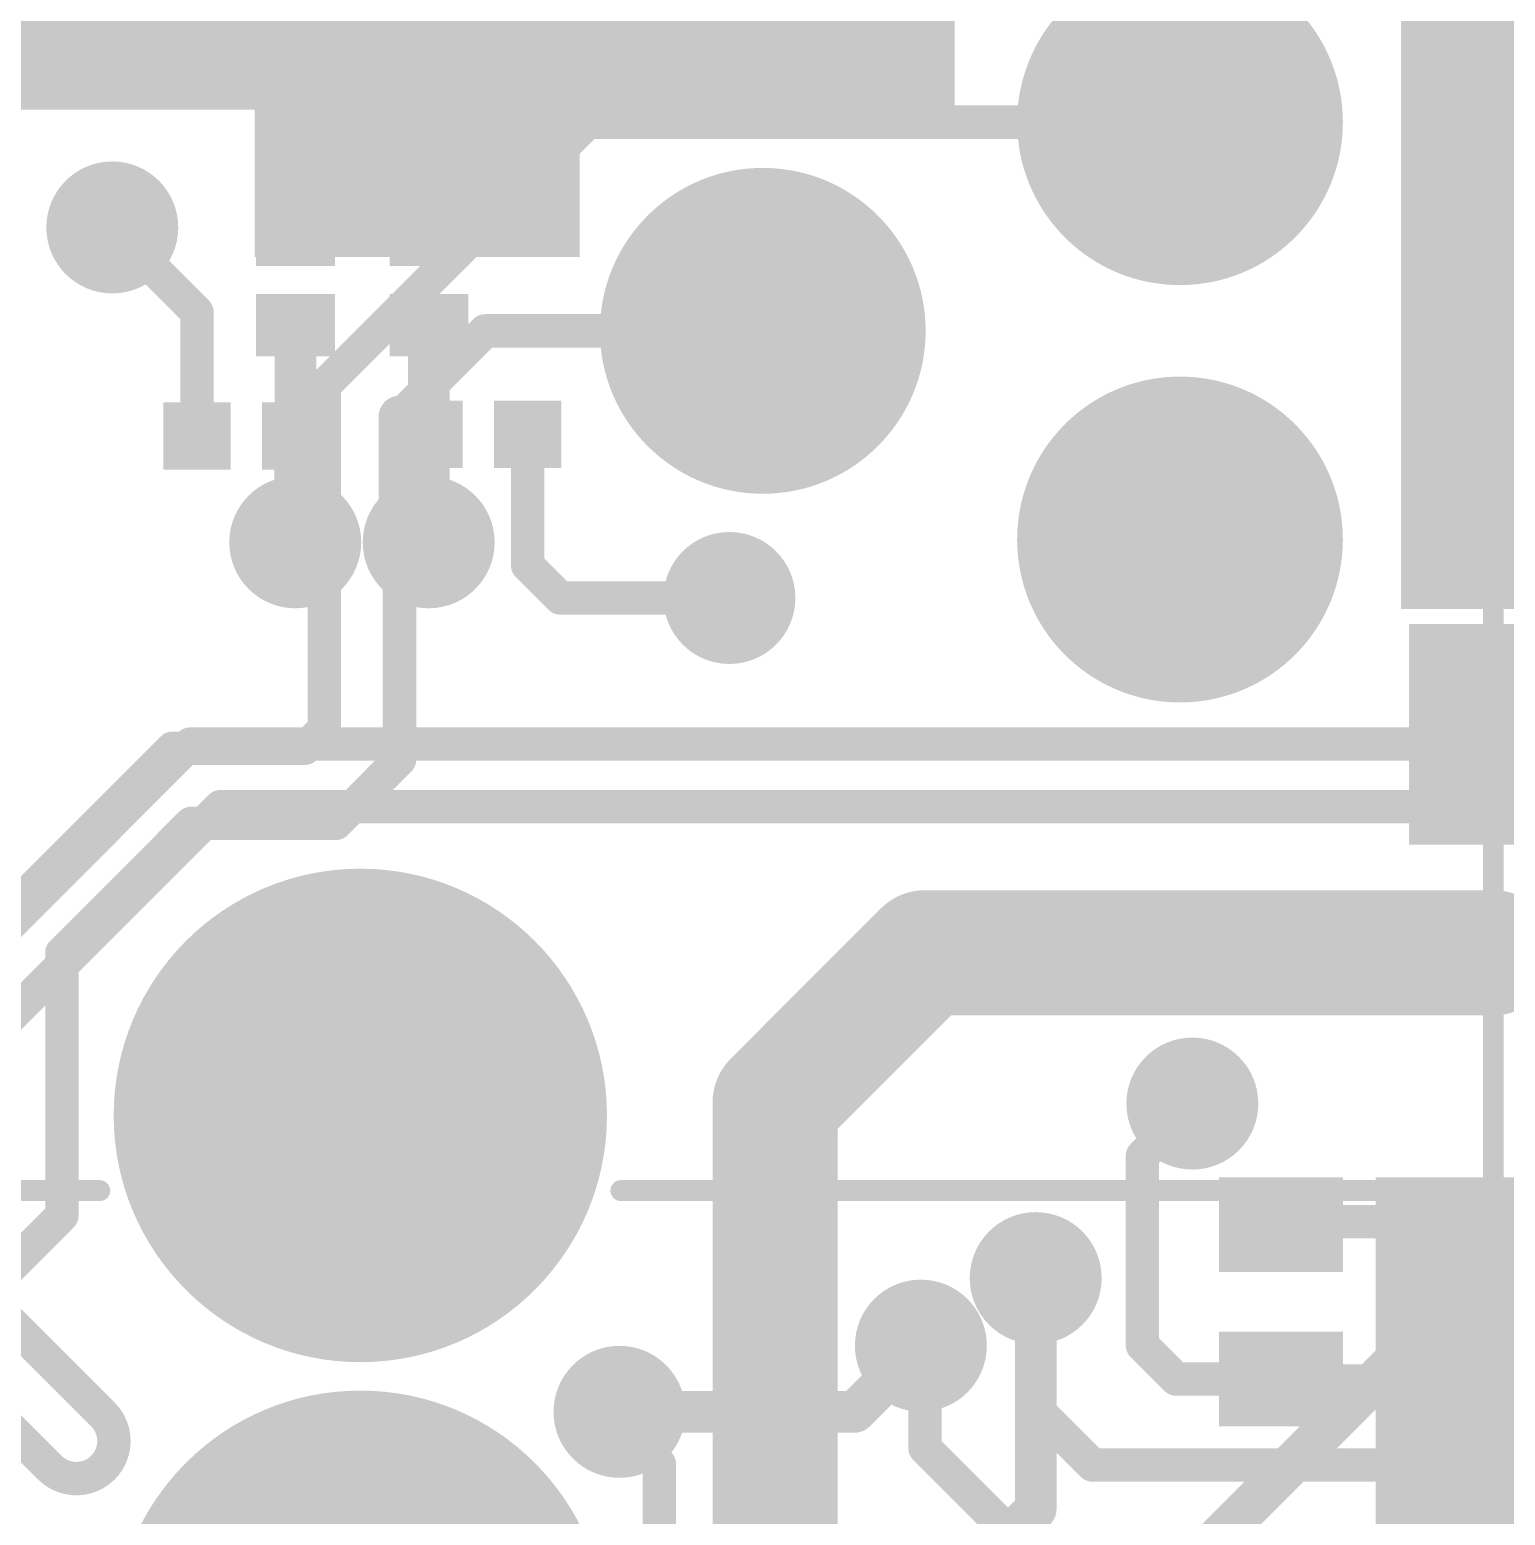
# Model space of a CAD drawing. Header units: millimetres. Extents: x -0.39 to 1.43, y -0.39 to 1.45.
# Drawn here: x 0.7103 to 1.064, y 0.6242 to 0.9802 of the extents above; entities that cross this region are included whole.
import ezdxf

# ---------------------------------------------------------------- set-up
doc = ezdxf.new("R2010")
doc.units = ezdxf.units.MM
doc.header["$MEASUREMENT"] = 0
for name, color, linetype in [('BottomLayer', 5, 'Continuous'), ('BottomPaste', 16, 'Continuous'), ('BottomSolder', 6, 'Continuous'), ('MultiLayer', 9, 'Continuous'), ('PadHoleLayer', 156, 'Continuous'), ('TopLayer', 1, 'Continuous'), ('TopOverlay', 2, 'Continuous'), ('TopSolder', 216, 'Continuous'), ('ViaHoleLayer', 16, 'Continuous')]:
    doc.layers.add(name, color=color, linetype=linetype)

# ---------------------------------------------------------------- blocks, each defined once
blk = doc.blocks.new('R___0201_B_7')
at = {"layer": 'BottomLayer'}
for points in [[(-0.01614165, 0.00728345), (-0.00551175, 0.00728345), (-0.00551175, -0.00728345), (-0.01614165, -0.00728345)], [(0.00551185, 0.00728345), (0.01614175, 0.00728345), (0.01614175, -0.00728345), (0.00551185, -0.00728345)]]:
    blk.add_hatch(color=5, dxfattribs=at).paths.add_polyline_path(points)
at = {"layer": 'BottomPaste'}
for points in [[(-0.01614165, 0.00728345), (-0.00551175, 0.00728345), (-0.00551175, -0.00728345), (-0.01614165, -0.00728345)], [(0.00551185, 0.00728345), (0.01614175, 0.00728345), (0.01614175, -0.00728345), (0.00551185, -0.00728345)]]:
    blk.add_hatch(color=16, dxfattribs=at).paths.add_polyline_path(points)
at = {"layer": 'BottomSolder'}
for points in [[(-0.01830705, 0.00944885), (-0.00334635, 0.00944885), (-0.00334635, -0.00944885), (-0.01830705, -0.00944885)], [(0.00334645, 0.00944885), (0.01830715, 0.00944885), (0.01830715, -0.00944885), (0.00334645, -0.00944885)]]:
    blk.add_hatch(color=6, dxfattribs=at).paths.add_polyline_path(points)
blk = doc.blocks.new('R___0201_B_9')
at = {"layer": 'BottomLayer'}
for points in [[(-0.01614165, 0.00728345), (-0.00551175, 0.00728345), (-0.00551175, -0.00728345), (-0.01614165, -0.00728345)], [(0.00551185, 0.00728345), (0.01614175, 0.00728345), (0.01614175, -0.00728345), (0.00551185, -0.00728345)]]:
    blk.add_hatch(color=5, dxfattribs=at).paths.add_polyline_path(points)
at = {"layer": 'BottomPaste'}
for points in [[(-0.01614165, 0.00728345), (-0.00551175, 0.00728345), (-0.00551175, -0.00728345), (-0.01614165, -0.00728345)], [(0.00551185, 0.00728345), (0.01614175, 0.00728345), (0.01614175, -0.00728345), (0.00551185, -0.00728345)]]:
    blk.add_hatch(color=16, dxfattribs=at).paths.add_polyline_path(points)
at = {"layer": 'BottomSolder'}
for points in [[(-0.01830705, 0.00944885), (-0.00334635, 0.00944885), (-0.00334635, -0.00944885), (-0.01830705, -0.00944885)], [(0.00334645, 0.00944885), (0.01830715, 0.00944885), (0.01830715, -0.00944885), (0.00334645, -0.00944885)]]:
    blk.add_hatch(color=6, dxfattribs=at).paths.add_polyline_path(points)
blk = doc.blocks.new('CAP_0201_B_21')
at = {"layer": 'BottomLayer'}
for points in [[(-0.0177165, 0.0059055), (-0.0059055, 0.0059055), (-0.0059055, -0.0059055), (-0.0177165, -0.0059055)], [(0.0059055, 0.0059055), (0.0177165, 0.0059055), (0.0177165, -0.0059055), (0.0059055, -0.0059055)]]:
    blk.add_hatch(color=5, dxfattribs=at).paths.add_polyline_path(points)
at = {"layer": 'BottomPaste'}
for points in [[(-0.0177165, 0.0059055), (-0.0059055, 0.0059055), (-0.0059055, -0.0059055), (-0.0177165, -0.0059055)], [(0.0059055, 0.0059055), (0.0177165, 0.0059055), (0.0177165, -0.0059055), (0.0059055, -0.0059055)]]:
    blk.add_hatch(color=16, dxfattribs=at).paths.add_polyline_path(points)
at = {"layer": 'BottomSolder'}
for points in [[(-0.0198819, 0.0080709), (-0.0037401, 0.0080709), (-0.0037401, -0.0080709), (-0.0198819, -0.0080709)], [(0.0037401, 0.0080709), (0.0198819, 0.0080709), (0.0198819, -0.0080709), (0.0037401, -0.0080709)]]:
    blk.add_hatch(color=6, dxfattribs=at).paths.add_polyline_path(points)
blk = doc.blocks.new('CAP_0201_B_23')
at = {"layer": 'BottomLayer'}
for points in [[(-0.0177165, 0.0059055), (-0.0059055, 0.0059055), (-0.0059055, -0.0059055), (-0.0177165, -0.0059055)], [(0.0059055, 0.0059055), (0.0177165, 0.0059055), (0.0177165, -0.0059055), (0.0059055, -0.0059055)]]:
    blk.add_hatch(color=5, dxfattribs=at).paths.add_polyline_path(points)
at = {"layer": 'BottomPaste'}
for points in [[(-0.0177165, 0.0059055), (-0.0059055, 0.0059055), (-0.0059055, -0.0059055), (-0.0177165, -0.0059055)], [(0.0059055, 0.0059055), (0.0177165, 0.0059055), (0.0177165, -0.0059055), (0.0059055, -0.0059055)]]:
    blk.add_hatch(color=16, dxfattribs=at).paths.add_polyline_path(points)
at = {"layer": 'BottomSolder'}
for points in [[(-0.0198819, 0.0080709), (-0.0037401, 0.0080709), (-0.0037401, -0.0080709), (-0.0198819, -0.0080709)], [(0.0037401, 0.0080709), (0.0198819, 0.0080709), (0.0198819, -0.0080709), (0.0037401, -0.0080709)]]:
    blk.add_hatch(color=6, dxfattribs=at).paths.add_polyline_path(points)
blk = doc.blocks.new('C___0402_B_55')
at = {"layer": 'BottomLayer'}
for points in [[(-0.009500000000000001, 0.0125), (-0.009499999999999998, -0.0125), (-0.0275, -0.0125), (-0.0275, 0.0125)], [(0.0275, 0.0125), (0.0275, -0.0125), (0.009500000000000001, -0.0125), (0.009499999999999998, 0.0125)]]:
    blk.add_hatch(color=5, dxfattribs=at).paths.add_polyline_path(points)
at = {"layer": 'BottomPaste'}
for points in [[(-0.009500000000000001, 0.0125), (-0.009499999999999998, -0.0125), (-0.0275, -0.0125), (-0.0275, 0.0125)], [(0.0275, 0.0125), (0.0275, -0.0125), (0.009500000000000001, -0.0125), (0.009499999999999998, 0.0125)]]:
    blk.add_hatch(color=16, dxfattribs=at).paths.add_polyline_path(points)
at = {"layer": 'BottomSolder'}
for points in [[(-0.007137800000000001, 0.0148622), (-0.007137799999999999, -0.0148622), (-0.0298622, -0.0148622), (-0.0298622, 0.0148622)], [(0.0298622, 0.0148622), (0.0298622, -0.0148622), (0.007137800000000001, -0.0148622), (0.007137799999999999, 0.0148622)]]:
    blk.add_hatch(color=6, dxfattribs=at).paths.add_polyline_path(points)
blk = doc.blocks.new('R___1210_B_65')
at = {"layer": 'BottomLayer'}
for points in [[(-0.08110235, 0.0535433), (-0.03622045, 0.0535433), (-0.03622045, -0.0535433), (-0.08110235, -0.0535433)], [(0.03622045, 0.0535433), (0.08110235, 0.0535433), (0.08110235, -0.0535433), (0.03622045, -0.0535433)]]:
    blk.add_hatch(color=5, dxfattribs=at).paths.add_polyline_path(points)
at = {"layer": 'BottomPaste'}
for points in [[(-0.08110235, 0.0535433), (-0.03622045, 0.0535433), (-0.03622045, -0.0535433), (-0.08110235, -0.0535433)], [(0.03622045, 0.0535433), (0.08110235, 0.0535433), (0.08110235, -0.0535433), (0.03622045, -0.0535433)]]:
    blk.add_hatch(color=16, dxfattribs=at).paths.add_polyline_path(points)
at = {"layer": 'BottomSolder'}
for points in [[(-0.08510235, 0.0575433), (-0.03222045, 0.0575433), (-0.03222045, -0.0575433), (-0.08510235, -0.0575433)], [(0.03222045, 0.0575433), (0.08510235, 0.0575433), (0.08510235, -0.0575433), (0.03222045, -0.0575433)]]:
    blk.add_hatch(color=6, dxfattribs=at).paths.add_polyline_path(points)
blk = doc.blocks.new('TMC2130_LA_T_B_76')
at = {"layer": 'BottomLayer'}
for points in [[(-0.0629921, 0.13188975), (-0.0629921, 0.10039365), (-0.0748031, 0.10039365), (-0.0748031, 0.13188975)], [(-0.0433071, 0.13188975), (-0.0433071, 0.10039365), (-0.0551181, 0.10039365), (-0.0551181, 0.13188975)], [(-0.023622, 0.13188975), (-0.023622, 0.10039365), (-0.035433, 0.10039365), (-0.035433, 0.13188975)], [(-0.003936999999999997, 0.13188975), (-0.003937000000000003, 0.10039365), (-0.015748, 0.10039365), (-0.015748, 0.13188975)], [(0.0157481, 0.13188975), (0.0157481, 0.10039365), (0.003937099999999997, 0.10039365), (0.003937100000000003, 0.13188975)], [(0.0354331, 0.13188975), (0.0354331, 0.10039365), (0.0236221, 0.10039365), (0.0236221, 0.13188975)], [(0.0551181, 0.13188975), (0.0551181, 0.10039365), (0.0433071, 0.10039365), (0.0433071, 0.13188975)], [(0.0748032, 0.13188975), (0.0748032, 0.10039365), (0.0629922, 0.10039365), (0.0629922, 0.13188975)], [(-0.11220475, 0.0944881), (-0.08070865, 0.0944881), (-0.08070865, 0.0826771), (-0.11220475, 0.0826771)], [(0.11220485, 0.0826771), (0.08070875, 0.0826771), (0.08070875, 0.0944881), (0.11220485, 0.0944881)], [(-0.07086615, 0.08070865), (0.07086615, 0.08070865), (0.07086615, -0.08070865), (-0.07086615, -0.08070865)], [(-0.11220475, 0.074803), (-0.08070865, 0.074803), (-0.08070865, 0.062992), (-0.11220475, 0.062992)], [(0.11220485, 0.0629921), (0.08070875, 0.0629921), (0.08070875, 0.0748031), (0.11220485, 0.0748031)], [(-0.11220475, 0.055118), (-0.08070865, 0.055118), (-0.08070865, 0.043307), (-0.11220475, 0.043307)], [(0.11220485, 0.043307), (0.08070875, 0.043307), (0.08070875, 0.055118), (0.11220485, 0.055118)], [(-0.11220475, 0.0354329), (-0.08070865, 0.0354329), (-0.08070865, 0.0236219), (-0.11220475, 0.0236219)], [(0.11220485, 0.023622), (0.08070875, 0.023622), (0.08070875, 0.035433), (0.11220485, 0.035433)], [(-0.11220475, 0.0157479), (-0.08070865, 0.0157479), (-0.08070865, 0.0039369), (-0.11220475, 0.0039369)], [(0.11220485, 0.003936899999999998), (0.08070875, 0.003936900000000002), (0.08070875, 0.0157479), (0.11220485, 0.0157479)], [(-0.11220475, -0.0039371), (-0.08070865, -0.0039371), (-0.08070865, -0.0157481), (-0.11220475, -0.0157481)], [(0.11220485, -0.0157481), (0.08070875, -0.0157481), (0.08070875, -0.003937099999999998), (0.11220485, -0.003937100000000002)], [(-0.11220475, -0.0236222), (-0.08070865, -0.0236222), (-0.08070865, -0.0354332), (-0.11220475, -0.0354332)], [(0.11220485, -0.0354331), (0.08070875, -0.0354331), (0.08070875, -0.0236221), (0.11220485, -0.0236221)], [(-0.11220475, -0.0433072), (-0.08070865, -0.0433072), (-0.08070865, -0.0551182), (-0.11220475, -0.0551182)], [(0.11220485, -0.0551182), (0.08070875, -0.0551182), (0.08070875, -0.0433072), (0.11220485, -0.0433072)], [(-0.11220475, -0.0629923), (-0.08070865, -0.0629923), (-0.08070865, -0.0748033), (-0.11220475, -0.0748033)], [(0.11220485, -0.0748032), (0.08070875, -0.0748032), (0.08070875, -0.0629922), (0.11220485, -0.0629922)], [(-0.11220475, -0.0826773), (-0.08070865, -0.0826773), (-0.08070865, -0.0944883), (-0.11220475, -0.0944883)], [(0.11220485, -0.0944883), (0.08070875, -0.0944883), (0.08070875, -0.0826773), (0.11220485, -0.0826773)], [(-0.0748031, -0.13188995), (-0.0748031, -0.10039385), (-0.0629921, -0.10039385), (-0.0629921, -0.13188995)], [(-0.055118, -0.13188995), (-0.055118, -0.10039385), (-0.043307, -0.10039385), (-0.043307, -0.13188995)], [(-0.035433, -0.13188995), (-0.035433, -0.10039385), (-0.023622, -0.10039385), (-0.023622, -0.13188995)], [(-0.015748, -0.13188995), (-0.015748, -0.10039385), (-0.003937, -0.10039385), (-0.003937, -0.13188995)], [(0.003937099999999999, -0.13188995), (0.003937100000000001, -0.10039385), (0.0157481, -0.10039385), (0.0157481, -0.13188995)], [(0.0236221, -0.13188995), (0.0236221, -0.10039385), (0.0354331, -0.10039385), (0.0354331, -0.13188995)], [(0.0433072, -0.13188995), (0.0433072, -0.10039385), (0.0551182, -0.10039385), (0.0551182, -0.13188995)], [(0.0629922, -0.13188995), (0.0629922, -0.10039385), (0.0748032, -0.10039385), (0.0748032, -0.13188995)]]:
    blk.add_hatch(color=5, dxfattribs=at).paths.add_polyline_path(points)
at = {"layer": 'BottomPaste'}
for points in [[(-0.0629921, 0.13188975), (-0.0629921, 0.10039365), (-0.0748031, 0.10039365), (-0.0748031, 0.13188975)], [(-0.0433071, 0.13188975), (-0.0433071, 0.10039365), (-0.0551181, 0.10039365), (-0.0551181, 0.13188975)], [(-0.023622, 0.13188975), (-0.023622, 0.10039365), (-0.035433, 0.10039365), (-0.035433, 0.13188975)], [(-0.003936999999999997, 0.13188975), (-0.003937000000000003, 0.10039365), (-0.015748, 0.10039365), (-0.015748, 0.13188975)], [(0.0157481, 0.13188975), (0.0157481, 0.10039365), (0.003937099999999997, 0.10039365), (0.003937100000000003, 0.13188975)], [(0.0354331, 0.13188975), (0.0354331, 0.10039365), (0.0236221, 0.10039365), (0.0236221, 0.13188975)], [(0.0551181, 0.13188975), (0.0551181, 0.10039365), (0.0433071, 0.10039365), (0.0433071, 0.13188975)], [(0.0748032, 0.13188975), (0.0748032, 0.10039365), (0.0629922, 0.10039365), (0.0629922, 0.13188975)], [(-0.11220475, 0.0944881), (-0.08070865, 0.0944881), (-0.08070865, 0.0826771), (-0.11220475, 0.0826771)], [(0.11220485, 0.0826771), (0.08070875, 0.0826771), (0.08070875, 0.0944881), (0.11220485, 0.0944881)], [(-0.07086615, 0.08070865), (0.07086615, 0.08070865), (0.07086615, -0.08070865), (-0.07086615, -0.08070865)], [(-0.11220475, 0.074803), (-0.08070865, 0.074803), (-0.08070865, 0.062992), (-0.11220475, 0.062992)], [(0.11220485, 0.0629921), (0.08070875, 0.0629921), (0.08070875, 0.0748031), (0.11220485, 0.0748031)], [(-0.11220475, 0.055118), (-0.08070865, 0.055118), (-0.08070865, 0.043307), (-0.11220475, 0.043307)], [(0.11220485, 0.043307), (0.08070875, 0.043307), (0.08070875, 0.055118), (0.11220485, 0.055118)], [(-0.11220475, 0.0354329), (-0.08070865, 0.0354329), (-0.08070865, 0.0236219), (-0.11220475, 0.0236219)], [(0.11220485, 0.023622), (0.08070875, 0.023622), (0.08070875, 0.035433), (0.11220485, 0.035433)], [(-0.11220475, 0.0157479), (-0.08070865, 0.0157479), (-0.08070865, 0.0039369), (-0.11220475, 0.0039369)], [(0.11220485, 0.003936899999999998), (0.08070875, 0.003936900000000002), (0.08070875, 0.0157479), (0.11220485, 0.0157479)], [(-0.11220475, -0.0039371), (-0.08070865, -0.0039371), (-0.08070865, -0.0157481), (-0.11220475, -0.0157481)], [(0.11220485, -0.0157481), (0.08070875, -0.0157481), (0.08070875, -0.003937099999999998), (0.11220485, -0.003937100000000002)], [(-0.11220475, -0.0236222), (-0.08070865, -0.0236222), (-0.08070865, -0.0354332), (-0.11220475, -0.0354332)], [(0.11220485, -0.0354331), (0.08070875, -0.0354331), (0.08070875, -0.0236221), (0.11220485, -0.0236221)], [(-0.11220475, -0.0433072), (-0.08070865, -0.0433072), (-0.08070865, -0.0551182), (-0.11220475, -0.0551182)], [(0.11220485, -0.0551182), (0.08070875, -0.0551182), (0.08070875, -0.0433072), (0.11220485, -0.0433072)], [(-0.11220475, -0.0629923), (-0.08070865, -0.0629923), (-0.08070865, -0.0748033), (-0.11220475, -0.0748033)], [(0.11220485, -0.0748032), (0.08070875, -0.0748032), (0.08070875, -0.0629922), (0.11220485, -0.0629922)], [(-0.11220475, -0.0826773), (-0.08070865, -0.0826773), (-0.08070865, -0.0944883), (-0.11220475, -0.0944883)], [(0.11220485, -0.0944883), (0.08070875, -0.0944883), (0.08070875, -0.0826773), (0.11220485, -0.0826773)], [(-0.0748031, -0.13188995), (-0.0748031, -0.10039385), (-0.0629921, -0.10039385), (-0.0629921, -0.13188995)], [(-0.055118, -0.13188995), (-0.055118, -0.10039385), (-0.043307, -0.10039385), (-0.043307, -0.13188995)], [(-0.035433, -0.13188995), (-0.035433, -0.10039385), (-0.023622, -0.10039385), (-0.023622, -0.13188995)], [(-0.015748, -0.13188995), (-0.015748, -0.10039385), (-0.003937, -0.10039385), (-0.003937, -0.13188995)], [(0.003937099999999999, -0.13188995), (0.003937100000000001, -0.10039385), (0.0157481, -0.10039385), (0.0157481, -0.13188995)], [(0.0236221, -0.13188995), (0.0236221, -0.10039385), (0.0354331, -0.10039385), (0.0354331, -0.13188995)], [(0.0433072, -0.13188995), (0.0433072, -0.10039385), (0.0551182, -0.10039385), (0.0551182, -0.13188995)], [(0.0629922, -0.13188995), (0.0629922, -0.10039385), (0.0748032, -0.10039385), (0.0748032, -0.13188995)]]:
    blk.add_hatch(color=16, dxfattribs=at).paths.add_polyline_path(points)
at = {"layer": 'BottomSolder'}
for points in [[(-0.0589921, 0.13588975), (-0.0589921, 0.09639365), (-0.0788031, 0.09639365), (-0.0788031, 0.13588975)], [(-0.0393071, 0.13588975), (-0.0393071, 0.09639365), (-0.0591181, 0.09639365), (-0.0591181, 0.13588975)], [(-0.019622, 0.13588975), (-0.019622, 0.09639365), (-0.039433, 0.09639365), (-0.039433, 0.13588975)], [(6.300000000000291e-05, 0.13588975), (6.299999999999709e-05, 0.09639365), (-0.019748, 0.09639365), (-0.019748, 0.13588975)], [(0.0197481, 0.13588975), (0.0197481, 0.09639365), (-6.290000000000291e-05, 0.09639365), (-6.289999999999708e-05, 0.13588975)], [(0.0394331, 0.13588975), (0.0394331, 0.09639365), (0.0196221, 0.09639365), (0.0196221, 0.13588975)], [(0.0591181, 0.13588975), (0.0591181, 0.09639365), (0.0393071, 0.09639365), (0.0393071, 0.13588975)], [(0.0788032, 0.13588975), (0.0788032, 0.09639365), (0.0589922, 0.09639365), (0.0589922, 0.13588975)], [(-0.11620475, 0.0984881), (-0.07670865, 0.0984881), (-0.07670865, 0.0786771), (-0.11620475, 0.0786771)], [(0.11620485, 0.0786771), (0.07670875, 0.0786771), (0.07670875, 0.0984881), (0.11620485, 0.0984881)], [(-0.07486615, 0.08470865), (0.07486615, 0.08470865), (0.07486615, -0.08470865), (-0.07486615, -0.08470865)], [(-0.11620475, 0.078803), (-0.07670865, 0.078803), (-0.07670865, 0.058992), (-0.11620475, 0.058992)], [(0.11620485, 0.0589921), (0.07670875, 0.0589921), (0.07670875, 0.0788031), (0.11620485, 0.0788031)], [(-0.11620475, 0.059118), (-0.07670865, 0.059118), (-0.07670865, 0.039307), (-0.11620475, 0.039307)], [(0.11620485, 0.039307), (0.07670875, 0.039307), (0.07670875, 0.059118), (0.11620485, 0.059118)], [(-0.11620475, 0.0394329), (-0.07670865, 0.0394329), (-0.07670865, 0.0196219), (-0.11620475, 0.0196219)], [(0.11620485, 0.019622), (0.07670875, 0.019622), (0.07670875, 0.039433), (0.11620485, 0.039433)], [(-0.11620475, 0.0197479), (-0.07670865, 0.0197479), (-0.07670865, -6.31e-05), (-0.11620475, -6.31e-05)], [(0.11620485, -6.310000000000292e-05), (0.07670875, -6.309999999999709e-05), (0.07670875, 0.0197479), (0.11620485, 0.0197479)], [(-0.11620475, 6.29e-05), (-0.07670865, 6.29e-05), (-0.07670865, -0.0197481), (-0.11620475, -0.0197481)], [(0.11620485, -0.0197481), (0.07670875, -0.0197481), (0.07670875, 6.290000000000291e-05), (0.11620485, 6.289999999999708e-05)], [(-0.11620475, -0.0196222), (-0.07670865, -0.0196222), (-0.07670865, -0.0394332), (-0.11620475, -0.0394332)], [(0.11620485, -0.0394331), (0.07670875, -0.0394331), (0.07670875, -0.0196221), (0.11620485, -0.0196221)], [(-0.11620475, -0.0393072), (-0.07670865, -0.0393072), (-0.07670865, -0.0591182), (-0.11620475, -0.0591182)], [(0.11620485, -0.0591182), (0.07670875, -0.0591182), (0.07670875, -0.0393072), (0.11620485, -0.0393072)], [(-0.11620475, -0.0589923), (-0.07670865, -0.0589923), (-0.07670865, -0.0788033), (-0.11620475, -0.0788033)], [(0.11620485, -0.0788032), (0.07670875, -0.0788032), (0.07670875, -0.0589922), (0.11620485, -0.0589922)], [(-0.11620475, -0.0786773), (-0.07670865, -0.0786773), (-0.07670865, -0.0984883), (-0.11620475, -0.0984883)], [(0.11620485, -0.0984883), (0.07670875, -0.0984883), (0.07670875, -0.0786773), (0.11620485, -0.0786773)], [(-0.0788031, -0.13588995), (-0.0788031, -0.09639385), (-0.0589921, -0.09639385), (-0.0589921, -0.13588995)], [(-0.059118, -0.13588995), (-0.059118, -0.09639385), (-0.039307, -0.09639385), (-0.039307, -0.13588995)], [(-0.039433, -0.13588995), (-0.039433, -0.09639385), (-0.019622, -0.09639385), (-0.019622, -0.13588995)], [(-0.019748, -0.13588995), (-0.019748, -0.09639385), (6.300000000000145e-05, -0.09639385), (6.299999999999855e-05, -0.13588995)], [(-6.290000000000146e-05, -0.13588995), (-6.289999999999855e-05, -0.09639385), (0.0197481, -0.09639385), (0.0197481, -0.13588995)], [(0.0196221, -0.13588995), (0.0196221, -0.09639385), (0.0394331, -0.09639385), (0.0394331, -0.13588995)], [(0.0393072, -0.13588995), (0.0393072, -0.09639385), (0.0591182, -0.09639385), (0.0591182, -0.13588995)], [(0.0589922, -0.13588995), (0.0589922, -0.09639385), (0.0788032, -0.09639385), (0.0788032, -0.13588995)]]:
    blk.add_hatch(color=6, dxfattribs=at).paths.add_polyline_path(points)
blk = doc.blocks.new('HY951180A_81')
at = {"layer": 'BottomLayer'}
h = blk.add_hatch(color=5, dxfattribs=at)
edge = h.paths.add_edge_path()
edge.add_arc((-0.312992, -0.0594488), 0.0551181, 0, 360)
h = blk.add_hatch(color=5, dxfattribs=at)
edge = h.paths.add_edge_path()
edge.add_arc((-0.1249999, -0.1559055), 0.0350393, 0, 360)
h = blk.add_hatch(color=5, dxfattribs=at)
edge = h.paths.add_edge_path()
edge.add_arc((-0.0249999, -0.1559055), 0.0350393, 0, 360)
h = blk.add_hatch(color=5, dxfattribs=at)
edge = h.paths.add_edge_path()
edge.add_arc((-0.1749999, -0.2559055), 0.0350393, 0, 360)
h = blk.add_hatch(color=5, dxfattribs=at)
edge = h.paths.add_edge_path()
edge.add_arc((-0.0749999, -0.2559055), 0.0350393, 0, 360)
at = {"layer": 'BottomSolder'}
h = blk.add_hatch(color=6, dxfattribs=at)
edge = h.paths.add_edge_path()
edge.add_arc((-0.312992, -0.0594488), 0.0591181, 0, 360)
h = blk.add_hatch(color=6, dxfattribs=at)
edge = h.paths.add_edge_path()
edge.add_arc((-0.1249999, -0.1559055), 0.0390393, 0, 360)
h = blk.add_hatch(color=6, dxfattribs=at)
edge = h.paths.add_edge_path()
edge.add_arc((-0.0249999, -0.1559055), 0.0390393, 0, 360)
h = blk.add_hatch(color=6, dxfattribs=at)
edge = h.paths.add_edge_path()
edge.add_arc((-0.1749999, -0.2559055), 0.0390393, 0, 360)
h = blk.add_hatch(color=6, dxfattribs=at)
edge = h.paths.add_edge_path()
edge.add_arc((-0.0749999, -0.2559055), 0.0390393, 0, 360)
at = {"layer": 'MultiLayer'}
h = blk.add_hatch(color=9, dxfattribs=at)
edge = h.paths.add_edge_path()
edge.add_arc((-0.312992, -0.0594488), 0.0551181, 0, 360)
h = blk.add_hatch(color=9, dxfattribs=at)
edge = h.paths.add_edge_path()
edge.add_arc((-0.1249999, -0.1559055), 0.0350393, 0, 360)
h = blk.add_hatch(color=9, dxfattribs=at)
edge = h.paths.add_edge_path()
edge.add_arc((-0.0249999, -0.1559055), 0.0350393, 0, 360)
h = blk.add_hatch(color=9, dxfattribs=at)
edge = h.paths.add_edge_path()
edge.add_arc((-0.1749999, -0.2559055), 0.0350393, 0, 360)
h = blk.add_hatch(color=9, dxfattribs=at)
edge = h.paths.add_edge_path()
edge.add_arc((-0.0749999, -0.2559055), 0.0350393, 0, 360)
at = {"layer": 'PadHoleLayer'}
h = blk.add_hatch(color=156, dxfattribs=at)
edge = h.paths.add_edge_path()
edge.add_arc((-0.312992, -0.0594488), 0.0320866, 0, 360)
h = blk.add_hatch(color=156, dxfattribs=at)
edge = h.paths.add_edge_path()
edge.add_arc((-0.1249999, -0.1559055), 0.0175197, 0, 360)
h = blk.add_hatch(color=156, dxfattribs=at)
edge = h.paths.add_edge_path()
edge.add_arc((-0.1749999, -0.2559055), 0.0175197, 0, 360)
h = blk.add_hatch(color=156, dxfattribs=at)
edge = h.paths.add_edge_path()
edge.add_arc((-0.0749999, -0.2559055), 0.0175197, 0, 360)
at = {"layer": 'TopLayer'}
h = blk.add_hatch(color=1, dxfattribs=at)
edge = h.paths.add_edge_path()
edge.add_arc((-0.312992, -0.0594488), 0.0551181, 0, 360)
h = blk.add_hatch(color=1, dxfattribs=at)
edge = h.paths.add_edge_path()
edge.add_arc((-0.1249999, -0.1559055), 0.0350393, 0, 360)
h = blk.add_hatch(color=1, dxfattribs=at)
edge = h.paths.add_edge_path()
edge.add_arc((-0.0249999, -0.1559055), 0.0350393, 0, 360)
h = blk.add_hatch(color=1, dxfattribs=at)
edge = h.paths.add_edge_path()
edge.add_arc((-0.1749999, -0.2559055), 0.0350393, 0, 360)
h = blk.add_hatch(color=1, dxfattribs=at)
edge = h.paths.add_edge_path()
edge.add_arc((-0.0749999, -0.2559055), 0.0350393, 0, 360)
at = {"layer": 'TopSolder'}
h = blk.add_hatch(color=216, dxfattribs=at)
edge = h.paths.add_edge_path()
edge.add_arc((-0.312992, -0.0594488), 0.0591181, 0, 360)
h = blk.add_hatch(color=216, dxfattribs=at)
edge = h.paths.add_edge_path()
edge.add_arc((-0.1249999, -0.1559055), 0.0390393, 0, 360)
h = blk.add_hatch(color=216, dxfattribs=at)
edge = h.paths.add_edge_path()
edge.add_arc((-0.0249999, -0.1559055), 0.0390393, 0, 360)
h = blk.add_hatch(color=216, dxfattribs=at)
edge = h.paths.add_edge_path()
edge.add_arc((-0.1749999, -0.2559055), 0.0390393, 0, 360)
h = blk.add_hatch(color=216, dxfattribs=at)
edge = h.paths.add_edge_path()
edge.add_arc((-0.0749999, -0.2559055), 0.0390393, 0, 360)
at = {"layer": 'TopOverlay', "const_width": 0.005}
for points in [[(-0.3309998, 0.3605), (-0.3309998, 0.003)], [(-0.3309998, -0.1218976), (-0.331, -0.331)], [(-0.331, -0.331), (0.3310002, -0.331)]]:
    blk.add_lwpolyline(points, dxfattribs=at)
at = {"layer": 'TopOverlay', "const_width": 0.0025}
for points in [[(-0.3322498, 0.003, 1), (-0.3297498, 0.003, 1)], [(-0.3322498, -0.1218976, 1), (-0.3297498, -0.1218976, 1)], [(-0.33225, -0.331, 1), (-0.32975, -0.331, 1)], [(-0.33225, -0.331, 1), (-0.32975, -0.331, 1)]]:
    blk.add_lwpolyline(points, format="xyb", close=True, dxfattribs=at)
blk = doc.blocks.new('HY951180A_82')
at = {"layer": 'BottomLayer'}
h = blk.add_hatch(color=5, dxfattribs=at)
edge = h.paths.add_edge_path()
edge.add_arc((0.3129922, -0.0594488), 0.0551181, 0, 360)
at = {"layer": 'BottomSolder'}
h = blk.add_hatch(color=6, dxfattribs=at)
edge = h.paths.add_edge_path()
edge.add_arc((0.3129922, -0.0594488), 0.0591181, 0, 360)
at = {"layer": 'MultiLayer'}
h = blk.add_hatch(color=9, dxfattribs=at)
edge = h.paths.add_edge_path()
edge.add_arc((0.3129922, -0.0594488), 0.0551181, 0, 360)
at = {"layer": 'PadHoleLayer'}
h = blk.add_hatch(color=156, dxfattribs=at)
edge = h.paths.add_edge_path()
edge.add_arc((0.3129922, -0.0594488), 0.0320866, 0, 360)
at = {"layer": 'TopLayer'}
h = blk.add_hatch(color=1, dxfattribs=at)
edge = h.paths.add_edge_path()
edge.add_arc((0.3129922, -0.0594488), 0.0551181, 0, 360)
at = {"layer": 'TopSolder'}
h = blk.add_hatch(color=216, dxfattribs=at)
edge = h.paths.add_edge_path()
edge.add_arc((0.3129922, -0.0594488), 0.0591181, 0, 360)

msp = doc.modelspace()

# ---------------------------------------------------------------- hatches: boundary and pattern name
at = {"layer": 'BottomLayer'}
for points in [[(1.039, 0.8413588), (1.246, 0.8413588), (1.246, 1.167), (1.039, 1.167)], [(0.7987165, 0.9580075), (0.9319999, 0.9580075), (0.9319999, 1.1505513), (0.7987165, 1.1505513)], [(0.7642014, 0.9256873), (0.8421416, 0.9256873), (0.8421416, 0.9813803), (0.7642014, 0.9813803)]]:
    msp.add_hatch(color=5, dxfattribs=at).paths.add_polyline_path(points)
h = msp.add_hatch(color=5, dxfattribs=at)
edge = h.paths.add_edge_path()
edge.add_arc((0.7300875, 0.9327841), 0.011811, 0, 360)
h = msp.add_hatch(color=5, dxfattribs=at)
edge = h.paths.add_edge_path()
edge.add_arc((0.773933, 0.8573416), 0.011811, 0, 360)
h = msp.add_hatch(color=5, dxfattribs=at)
edge = h.paths.add_edge_path()
edge.add_arc((0.8059206, 0.8573384), 0.011811, 0, 360)
h = msp.add_hatch(color=5, dxfattribs=at)
edge = h.paths.add_edge_path()
edge.add_arc((0.878, 0.844), 0.011811, 0, 360)
h = msp.add_hatch(color=5, dxfattribs=at)
edge = h.paths.add_edge_path()
edge.add_arc((0.9889566, 0.7228588), 0.011811, 0, 360)
h = msp.add_hatch(color=5, dxfattribs=at)
edge = h.paths.add_edge_path()
edge.add_arc((0.951409, 0.681041), 0.011811, 0, 360)
h = msp.add_hatch(color=5, dxfattribs=at)
edge = h.paths.add_edge_path()
edge.add_arc((0.9238861, 0.6648588), 0.011811, 0, 360)
h = msp.add_hatch(color=5, dxfattribs=at)
edge = h.paths.add_edge_path()
edge.add_arc((0.8516544, 0.649), 0.011811, 0, 360)
at = {"layer": 'BottomSolder'}
h = msp.add_hatch(color=6, dxfattribs=at)
edge = h.paths.add_edge_path()
edge.add_arc((0.7300875, 0.9327841), 0.015811, 0, 360)
h = msp.add_hatch(color=6, dxfattribs=at)
edge = h.paths.add_edge_path()
edge.add_arc((0.773933, 0.8573416), 0.015811, 0, 360)
h = msp.add_hatch(color=6, dxfattribs=at)
edge = h.paths.add_edge_path()
edge.add_arc((0.8059206, 0.8573384), 0.015811, 0, 360)
h = msp.add_hatch(color=6, dxfattribs=at)
edge = h.paths.add_edge_path()
edge.add_arc((0.878, 0.844), 0.015811, 0, 360)
h = msp.add_hatch(color=6, dxfattribs=at)
edge = h.paths.add_edge_path()
edge.add_arc((0.9889566, 0.7228588), 0.015811, 0, 360)
h = msp.add_hatch(color=6, dxfattribs=at)
edge = h.paths.add_edge_path()
edge.add_arc((0.951409, 0.681041), 0.015811, 0, 360)
h = msp.add_hatch(color=6, dxfattribs=at)
edge = h.paths.add_edge_path()
edge.add_arc((0.9238861, 0.6648588), 0.015811, 0, 360)
h = msp.add_hatch(color=6, dxfattribs=at)
edge = h.paths.add_edge_path()
edge.add_arc((0.8516544, 0.649), 0.015811, 0, 360)
at = {"layer": 'TopLayer'}
h = msp.add_hatch(color=1, dxfattribs=at)
edge = h.paths.add_edge_path()
edge.add_arc((0.7300875, 0.9327841), 0.011811, 0, 360)
h = msp.add_hatch(color=1, dxfattribs=at)
edge = h.paths.add_edge_path()
edge.add_arc((0.773933, 0.8573416), 0.011811, 0, 360)
h = msp.add_hatch(color=1, dxfattribs=at)
edge = h.paths.add_edge_path()
edge.add_arc((0.8059206, 0.8573384), 0.011811, 0, 360)
h = msp.add_hatch(color=1, dxfattribs=at)
edge = h.paths.add_edge_path()
edge.add_arc((0.878, 0.844), 0.011811, 0, 360)
h = msp.add_hatch(color=1, dxfattribs=at)
edge = h.paths.add_edge_path()
edge.add_arc((0.9889566, 0.7228588), 0.011811, 0, 360)
h = msp.add_hatch(color=1, dxfattribs=at)
edge = h.paths.add_edge_path()
edge.add_arc((0.951409, 0.681041), 0.011811, 0, 360)
h = msp.add_hatch(color=1, dxfattribs=at)
edge = h.paths.add_edge_path()
edge.add_arc((0.9238861, 0.6648588), 0.011811, 0, 360)
h = msp.add_hatch(color=1, dxfattribs=at)
edge = h.paths.add_edge_path()
edge.add_arc((0.8516544, 0.649), 0.011811, 0, 360)
at = {"layer": 'TopSolder'}
h = msp.add_hatch(color=216, dxfattribs=at)
edge = h.paths.add_edge_path()
edge.add_arc((0.7300875, 0.9327841), 0.015811, 0, 360)
h = msp.add_hatch(color=216, dxfattribs=at)
edge = h.paths.add_edge_path()
edge.add_arc((0.773933, 0.8573416), 0.015811, 0, 360)
h = msp.add_hatch(color=216, dxfattribs=at)
edge = h.paths.add_edge_path()
edge.add_arc((0.8059206, 0.8573384), 0.015811, 0, 360)
h = msp.add_hatch(color=216, dxfattribs=at)
edge = h.paths.add_edge_path()
edge.add_arc((0.878, 0.844), 0.015811, 0, 360)
h = msp.add_hatch(color=216, dxfattribs=at)
edge = h.paths.add_edge_path()
edge.add_arc((0.9889566, 0.7228588), 0.015811, 0, 360)
h = msp.add_hatch(color=216, dxfattribs=at)
edge = h.paths.add_edge_path()
edge.add_arc((0.951409, 0.681041), 0.015811, 0, 360)
h = msp.add_hatch(color=216, dxfattribs=at)
edge = h.paths.add_edge_path()
edge.add_arc((0.9238861, 0.6648588), 0.015811, 0, 360)
h = msp.add_hatch(color=216, dxfattribs=at)
edge = h.paths.add_edge_path()
edge.add_arc((0.8516544, 0.649), 0.015811, 0, 360)
at = {"layer": 'ViaHoleLayer'}
h = msp.add_hatch(color=16, dxfattribs=at)
edge = h.paths.add_edge_path()
edge.add_arc((0.7300875, 0.9327841), 0.0059055, 0, 360)
h = msp.add_hatch(color=16, dxfattribs=at)
edge = h.paths.add_edge_path()
edge.add_arc((0.773933, 0.8573416), 0.0059055, 0, 360)
h = msp.add_hatch(color=16, dxfattribs=at)
edge = h.paths.add_edge_path()
edge.add_arc((0.8059206, 0.8573384), 0.0059055, 0, 360)
h = msp.add_hatch(color=16, dxfattribs=at)
edge = h.paths.add_edge_path()
edge.add_arc((0.878, 0.844), 0.0059055, 0, 360)
h = msp.add_hatch(color=16, dxfattribs=at)
edge = h.paths.add_edge_path()
edge.add_arc((0.9889566, 0.7228588), 0.0059055, 0, 360)
h = msp.add_hatch(color=16, dxfattribs=at)
edge = h.paths.add_edge_path()
edge.add_arc((0.951409, 0.681041), 0.0059055, 0, 360)
h = msp.add_hatch(color=16, dxfattribs=at)
edge = h.paths.add_edge_path()
edge.add_arc((0.9238861, 0.6648588), 0.0059055, 0, 360)
h = msp.add_hatch(color=16, dxfattribs=at)
edge = h.paths.add_edge_path()
edge.add_arc((0.8516544, 0.649), 0.0059055, 0, 360)

# ---------------------------------------------------------------- linework, layer by layer
at = {"layer": 'BottomLayer'}
for points, const_width in [([(0.4560832, 0.9735075), (0.8059362, 0.9735075)], 0.025), ([(0.7300875, 0.9327841), (0.7503936, 0.912478)], 0.008), ([(0.7503936, 0.8827841), (0.7503936, 0.912478)], 0.008), ([(0.774014, 0.8827857), (0.774014, 0.9093472)], 0.01), ([(0.776014, 0.9093472), (0.7760156, 0.9093488)], 0.01), ([(0.8039362, 0.909285), (0.804, 0.9093488)], 0.01), ([(0.8059362, 0.8832947), (0.8059362, 0.909285)], 0.01), ([(0.7739486, 0.8573572), (0.7739486, 0.8832979)], 0.01), ([(0.8059362, 0.857354), (0.8059362, 0.8832947)], 0.01), ([(0.8296252, 0.8518465), (0.8296252, 0.8832309)], 0.008), ([(0.985993, 0.8525742), (0.985993, 0.8580075)], 0.05), ([(0.773933, 0.8573416), (0.7809268, 0.8503478)], 0.008), ([(0.7989268, 0.8503446), (0.8059206, 0.8573384)], 0.008), ([(0.7809268, 0.8126939), (0.7809268, 0.8503478)], 0.008), ([(0.7989268, 0.8052381), (0.7989268, 0.8503446)], 0.008), ([(0.8296252, 0.8518465), (0.8374717, 0.844)], 0.008), ([(0.8374717, 0.844), (0.878, 0.844)], 0.008), ([(0.7762405, 0.8080076), (0.7809268, 0.8126939)], 0.008), ([(0.7, 0.7634653), (0.7445423, 0.8080076)], 0.008), ([(0.7445423, 0.8080076), (0.7762405, 0.8080076)], 0.008), ([(0.7836963, 0.7900076), (0.7989268, 0.8052381)], 0.008), ([(0.718, 0.7589898), (0.7490178, 0.7900076)], 0.008), ([(0.7490178, 0.7900076), (0.7836963, 0.7900076)], 0.008), ([(0.8889522, 0.7230559), (0.9248861, 0.7589898)], 0.03), ([(0.9248861, 0.7589898), (1.0610875, 0.7589898)], 0.03), ([(0.718, 0.7136028), (0.718, 0.7589898)], 0.008), ([(1.0610875, 0.7589898), (1.1125768, 0.7589898)], 0.012), ([(0.7975517, 0.712), (0.8084105, 0.7228588)], 0.05), ([(0.7895363, 0.7200154), (0.7975517, 0.712)], 0.05), ([(0.8889522, 0.6132421), (0.8889522, 0.7230559)], 0.03), ([(0.977, 0.7103615), (0.9889566, 0.7223181)], 0.008), ([(0.9889566, 0.7223181), (0.9889566, 0.7228588)], 0.008), ([(0.718, 0.696), (0.718, 0.7136028)], 0.008), ([(0.977, 0.6649227), (0.977, 0.7103615)], 0.008), ([(0.7054686, 0.6834686), (0.718, 0.696)], 0.008), ([(1.0069566, 0.6945792), (1.0519566, 0.6945792)], 0.008), ([(1.0519566, 0.6945792), (1.0526771, 0.6952997)], 0.008), ([(1.0526771, 0.6952997), (1.0969842, 0.6952997)], 0.008), ([(0.951409, 0.6498807), (0.951409, 0.681041)], 0.008), ([(0.7054686, 0.6707406), (0.7278438, 0.6483654)], 0.008), ([(0.9248861, 0.6402845), (0.9248861, 0.6658588)], 0.008), ([(0.977, 0.6649227), (0.9850639, 0.6568588)], 0.008), ([(0.6894848, 0.6612684), (0.7151158, 0.6356374)], 0.008), ([(0.9850639, 0.6568588), (1.0102362, 0.6568588)], 0.008), ([(1.0097716, 0.6568588), (1.0102362, 0.6563942)], 0.008), ([(1.0102362, 0.6563942), (1.0522125, 0.6563942)], 0.008), ([(1.0522125, 0.6563942), (1.0526771, 0.6559296)], 0.008), ([(0.7278437, 0.6483653), (0.7278438, 0.6483654)], 0.008), ([(0.8516544, 0.6460647), (0.8516544, 0.649)], 0.008), ([(0.951409, 0.6498807), (0.9650452, 0.6362445)], 0.008), ([(0.8516544, 0.6460647), (0.8612164, 0.6365027)], 0.008), ([(0.9248861, 0.6402845), (0.9486111, 0.6165595)], 0.008), ([(0.7151157, 0.6356373), (0.7151158, 0.6356374)], 0.008), ([(0.8612164, 0.5662643), (0.8612164, 0.6365027)], 0.008), ([(0.9650452, 0.6362445), (1.0526771, 0.6362445)], 0.008), ([(0.8889522, 0.6132421), (0.93593, 0.5662643)], 0.03)]:
    msp.add_lwpolyline(points, dxfattribs=dict(at, const_width=const_width))
for points, const_width in [([(0.7996862, 0.9735075, 1), (0.8121862, 0.9735075, 1)], 0.0125), ([(0.7280875, 0.9327841, 1), (0.7320875, 0.9327841, 1)], 0.004), ([(0.7483936, 0.912478, 1), (0.7523936, 0.912478, 1)], 0.004), ([(0.7483936, 0.912478, 1), (0.7523936, 0.912478, 1)], 0.004), ([(0.771514, 0.9093472, 1), (0.776514, 0.9093472, 1)], 0.005), ([(0.773514, 0.9093472, 1), (0.778514, 0.9093472, 1)], 0.005), ([(0.7735156, 0.9093488, 1), (0.7785156, 0.9093488, 1)], 0.005), ([(0.8014362, 0.909285, 1), (0.8064362, 0.909285, 1)], 0.005), ([(0.8015, 0.9093488, 1), (0.8065, 0.9093488, 1)], 0.005), ([(0.8034362, 0.909285, 1), (0.8084362, 0.909285, 1)], 0.005), ([(0.7483936, 0.8827841, 1), (0.7523936, 0.8827841, 1)], 0.004), ([(0.7714486, 0.8832979, 1), (0.7764486, 0.8832979, 1)], 0.005), ([(0.771514, 0.8827857, 1), (0.776514, 0.8827857, 1)], 0.005), ([(0.8034362, 0.8832947, 1), (0.8084362, 0.8832947, 1)], 0.005), ([(0.8034362, 0.8832947, 1), (0.8084362, 0.8832947, 1)], 0.005), ([(0.8276252, 0.8832309, 1), (0.8316252, 0.8832309, 1)], 0.004), ([(0.973493, 0.8580075, 1), (0.998493, 0.8580075, 1)], 0.025), ([(0.973493, 0.8525742, 1), (0.998493, 0.8525742, 1)], 0.025), ([(0.7714486, 0.8573572, 1), (0.7764486, 0.8573572, 1)], 0.005), ([(0.8034362, 0.857354, 1), (0.8084362, 0.857354, 1)], 0.005), ([(0.771933, 0.8573416, 1), (0.775933, 0.8573416, 1)], 0.004), ([(0.8039206, 0.8573384, 1), (0.8079206, 0.8573384, 1)], 0.004), ([(0.7789268, 0.8503478, 1), (0.7829268, 0.8503478, 1)], 0.004), ([(0.7789268, 0.8503478, 1), (0.7829268, 0.8503478, 1)], 0.004), ([(0.7969268, 0.8503446, 1), (0.8009268, 0.8503446, 1)], 0.004), ([(0.7969268, 0.8503446, 1), (0.8009268, 0.8503446, 1)], 0.004), ([(0.8276252, 0.8518465, 1), (0.8316252, 0.8518465, 1)], 0.004), ([(0.8276252, 0.8518465, 1), (0.8316252, 0.8518465, 1)], 0.004), ([(0.8354717, 0.844, 1), (0.8394717, 0.844, 1)], 0.004), ([(0.8354717, 0.844, 1), (0.8394717, 0.844, 1)], 0.004), ([(0.876, 0.844, 1), (0.88, 0.844, 1)], 0.004), ([(0.7789268, 0.8126939, 1), (0.7829268, 0.8126939, 1)], 0.004), ([(0.7789268, 0.8126939, 1), (0.7829268, 0.8126939, 1)], 0.004), ([(0.7425423, 0.8080076, 1), (0.7465423, 0.8080076, 1)], 0.004), ([(0.7425423, 0.8080076, 1), (0.7465423, 0.8080076, 1)], 0.004), ([(0.7742405, 0.8080076, 1), (0.7782405, 0.8080076, 1)], 0.004), ([(0.7742405, 0.8080076, 1), (0.7782405, 0.8080076, 1)], 0.004), ([(0.7969268, 0.8052381, 1), (0.8009268, 0.8052381, 1)], 0.004), ([(0.7969268, 0.8052381, 1), (0.8009268, 0.8052381, 1)], 0.004), ([(0.7470178, 0.7900076, 1), (0.7510178, 0.7900076, 1)], 0.004), ([(0.7470178, 0.7900076, 1), (0.7510178, 0.7900076, 1)], 0.004), ([(0.7816963, 0.7900076, 1), (0.7856963, 0.7900076, 1)], 0.004), ([(0.7816963, 0.7900076, 1), (0.7856963, 0.7900076, 1)], 0.004), ([(0.9173861, 0.7589898, 1), (0.9323861, 0.7589898, 1)], 0.015), ([(0.9173861, 0.7589898, 1), (0.9323861, 0.7589898, 1)], 0.015), ([(1.0535875, 0.7589898, 1), (1.0685875, 0.7589898, 1)], 0.015), ([(0.716, 0.7589898, 1), (0.72, 0.7589898, 1)], 0.004), ([(0.716, 0.7589898, 1), (0.72, 0.7589898, 1)], 0.004), ([(1.0580875, 0.7589898, 1), (1.0640875, 0.7589898, 1)], 0.006), ([(0.7959105, 0.7228588, 1), (0.8209105, 0.7228588, 1)], 0.025), ([(0.7770363, 0.7200154, 1), (0.8020363, 0.7200154, 1)], 0.025), ([(0.7850517, 0.712, 1), (0.8100517, 0.712, 1)], 0.025), ([(0.7850517, 0.712, 1), (0.8100517, 0.712, 1)], 0.025), ([(0.8814522, 0.7230559, 1), (0.8964522, 0.7230559, 1)], 0.015), ([(0.8814522, 0.7230559, 1), (0.8964522, 0.7230559, 1)], 0.015), ([(0.9869566, 0.7228588, 1), (0.9909566, 0.7228588, 1)], 0.004), ([(0.9869566, 0.7223181, 1), (0.9909566, 0.7223181, 1)], 0.004), ([(0.9869566, 0.7223181, 1), (0.9909566, 0.7223181, 1)], 0.004), ([(0.716, 0.7136028, 1), (0.72, 0.7136028, 1)], 0.004), ([(0.716, 0.7136028, 1), (0.72, 0.7136028, 1)], 0.004), ([(0.975, 0.7103615, 1), (0.979, 0.7103615, 1)], 0.004), ([(0.975, 0.7103615, 1), (0.979, 0.7103615, 1)], 0.004), ([(0.716, 0.696, 1), (0.72, 0.696, 1)], 0.004), ([(0.716, 0.696, 1), (0.72, 0.696, 1)], 0.004), ([(1.0049566, 0.6945792, 1), (1.0089566, 0.6945792, 1)], 0.004), ([(1.0499566, 0.6945792, 1), (1.0539566, 0.6945792, 1)], 0.004), ([(1.0499566, 0.6945792, 1), (1.0539566, 0.6945792, 1)], 0.004), ([(1.0506771, 0.6952997, 1), (1.0546771, 0.6952997, 1)], 0.004), ([(1.0506771, 0.6952997, 1), (1.0546771, 0.6952997, 1)], 0.004), ([(0.949409, 0.681041, 1), (0.953409, 0.681041, 1)], 0.004), ([(0.9228861, 0.6658588, 1), (0.9268861, 0.6658588, 1)], 0.004), ([(0.975, 0.6649227, 1), (0.979, 0.6649227, 1)], 0.004), ([(0.975, 0.6649227, 1), (0.979, 0.6649227, 1)], 0.004), ([(0.9830639, 0.6568588, 1), (0.9870639, 0.6568588, 1)], 0.004), ([(0.9830639, 0.6568588, 1), (0.9870639, 0.6568588, 1)], 0.004), ([(1.0077716, 0.6568588, 1), (1.0117716, 0.6568588, 1)], 0.004), ([(1.0082362, 0.6568588, 1), (1.0122362, 0.6568588, 1)], 0.004), ([(1.0082362, 0.6563942, 1), (1.0122362, 0.6563942, 1)], 0.004), ([(1.0082362, 0.6563942, 1), (1.0122362, 0.6563942, 1)], 0.004), ([(1.0502125, 0.6563942, 1), (1.0542125, 0.6563942, 1)], 0.004), ([(1.0502125, 0.6563942, 1), (1.0542125, 0.6563942, 1)], 0.004), ([(1.0506771, 0.6559296, 1), (1.0546771, 0.6559296, 1)], 0.004), ([(0.7258437, 0.6483653, 1), (0.7298437, 0.6483653, 1)], 0.004), ([(0.7258438, 0.6483654, 1), (0.7298438, 0.6483654, 1)], 0.004), ([(0.7258438, 0.6483654, 1), (0.7298438, 0.6483654, 1)], 0.004), ([(0.7258438, 0.6483654, 1), (0.7298438, 0.6483654, 1)], 0.004), ([(0.8496544, 0.649, 1), (0.8536544, 0.649, 1)], 0.004), ([(0.949409, 0.6498807, 1), (0.953409, 0.6498807, 1)], 0.004), ([(0.949409, 0.6498807, 1), (0.953409, 0.6498807, 1)], 0.004), ([(0.8496544, 0.6460647, 1), (0.8536544, 0.6460647, 1)], 0.004), ([(0.8496544, 0.6460647, 1), (0.8536544, 0.6460647, 1)], 0.004), ([(0.9228861, 0.6402845, 1), (0.9268861, 0.6402845, 1)], 0.004), ([(0.9228861, 0.6402845, 1), (0.9268861, 0.6402845, 1)], 0.004), ([(0.7131157, 0.6356373, 1), (0.7171157, 0.6356373, 1)], 0.004), ([(0.7131157, 0.6356373, 1), (0.7171157, 0.6356373, 1)], 0.004), ([(0.7131158, 0.6356374, 1), (0.7171158, 0.6356374, 1)], 0.004), ([(0.7131158, 0.6356374, 1), (0.7171158, 0.6356374, 1)], 0.004), ([(0.7258438, 0.6356374, 1), (0.7298438, 0.6356374, 1)], 0.004), ([(0.7258438, 0.6356374, 1), (0.7298438, 0.6356374, 1)], 0.004), ([(0.8592164, 0.6365027, 1), (0.8632164, 0.6365027, 1)], 0.004), ([(0.8592164, 0.6365027, 1), (0.8632164, 0.6365027, 1)], 0.004), ([(0.9630452, 0.6362445, 1), (0.9670452, 0.6362445, 1)], 0.004), ([(0.9630452, 0.6362445, 1), (0.9670452, 0.6362445, 1)], 0.004), ([(1.0506771, 0.6362445, 1), (1.0546771, 0.6362445, 1)], 0.004), ([(0.8814522, 0.6132421, 1), (0.8964522, 0.6132421, 1)], 0.015), ([(0.8814522, 0.6132421, 1), (0.8964522, 0.6132421, 1)], 0.015)]:
    msp.add_lwpolyline(points, format="xyb", close=True, dxfattribs=dict(at, const_width=const_width))
at = {"layer": 'BottomLayer', "const_width": 0.008}
for points in [[(0.7278438, 0.6483654, -0.4142135623730951), (0.7278438, 0.6356374)], [(0.7278438, 0.6356374, -0.4142181647253166), (0.7151157, 0.6356373)]]:
    msp.add_lwpolyline(points, format="xyb", dxfattribs=at)
at = {"layer": 'TopLayer'}
for points, const_width in [([(0.7809268, 0.8949208), (0.8440135, 0.9580075)], 0.008), ([(0.8440135, 0.9580075), (0.985993, 0.9580075)], 0.008), ([(0.7989268, 0.887465), (0.8194693, 0.9080075)], 0.008), ([(0.8194693, 0.9080075), (0.885993, 0.9080075)], 0.008), ([(0.7809268, 0.8643354), (0.7809268, 0.8949208)], 0.008), ([(0.7989268, 0.8643322), (0.7989268, 0.887465)], 0.01), ([(0.773933, 0.8573416), (0.7809268, 0.8643354)], 0.008), ([(0.7989268, 0.8643322), (0.8059206, 0.8573384)], 0.008), ([(0.678, 0.7382132), (0.7487868, 0.809)], 0.008), ([(0.7487868, 0.809), (1.1754377, 0.809)], 0.008), ([(0.6939852, 0.7319852), (0.756, 0.794)], 0.008), ([(0.756, 0.794), (1.1683669, 0.794)], 0.008), ([(0.9889566, 0.6127093), (1.0699563, 0.693709)], 0.01), ([(0.951409, 0.6256636), (0.951409, 0.681041)], 0.01), ([(0.9080273, 0.649), (0.9238861, 0.6648588)], 0.01), ([(0.8516544, 0.649), (0.9080273, 0.649)], 0.01), ([(0.8407454, 0.515), (0.951409, 0.6256636)], 0.01)]:
    msp.add_lwpolyline(points, dxfattribs=dict(at, const_width=const_width))
for points, const_width in [([(0.8420135, 0.9580075, 1), (0.8460135, 0.9580075, 1)], 0.004), ([(0.8420135, 0.9580075, 1), (0.8460135, 0.9580075, 1)], 0.004), ([(0.983993, 0.9580075, 1), (0.987993, 0.9580075, 1)], 0.004), ([(0.8174693, 0.9080075, 1), (0.8214693, 0.9080075, 1)], 0.004), ([(0.8174693, 0.9080075, 1), (0.8214693, 0.9080075, 1)], 0.004), ([(0.883993, 0.9080075, 1), (0.887993, 0.9080075, 1)], 0.004), ([(0.7789268, 0.8949208, 1), (0.7829268, 0.8949208, 1)], 0.004), ([(0.7789268, 0.8949208, 1), (0.7829268, 0.8949208, 1)], 0.004), ([(0.7964268, 0.887465, 1), (0.8014268, 0.887465, 1)], 0.005), ([(0.7969268, 0.887465, 1), (0.8009268, 0.887465, 1)], 0.004), ([(0.7964268, 0.8643322, 1), (0.8014268, 0.8643322, 1)], 0.005), ([(0.7789268, 0.8643354, 1), (0.7829268, 0.8643354, 1)], 0.004), ([(0.7789268, 0.8643354, 1), (0.7829268, 0.8643354, 1)], 0.004), ([(0.7969268, 0.8643322, 1), (0.8009268, 0.8643322, 1)], 0.004), ([(0.771933, 0.8573416, 1), (0.775933, 0.8573416, 1)], 0.004), ([(0.8039206, 0.8573384, 1), (0.8079206, 0.8573384, 1)], 0.004), ([(0.7467868, 0.809, 1), (0.7507868, 0.809, 1)], 0.004), ([(0.7467868, 0.809, 1), (0.7507868, 0.809, 1)], 0.004), ([(0.754, 0.794, 1), (0.758, 0.794, 1)], 0.004), ([(0.754, 0.794, 1), (0.758, 0.794, 1)], 0.004), ([(0.948909, 0.681041, 1), (0.953909, 0.681041, 1)], 0.005), ([(0.9213861, 0.6648588, 1), (0.9263861, 0.6648588, 1)], 0.005), ([(0.8491544, 0.649, 1), (0.8541544, 0.649, 1)], 0.005), ([(0.9055273, 0.649, 1), (0.9105273, 0.649, 1)], 0.005), ([(0.9055273, 0.649, 1), (0.9105273, 0.649, 1)], 0.005), ([(0.948909, 0.6256636, 1), (0.953909, 0.6256636, 1)], 0.005), ([(0.948909, 0.6256636, 1), (0.953909, 0.6256636, 1)], 0.005)]:
    msp.add_lwpolyline(points, format="xyb", close=True, dxfattribs=dict(at, const_width=const_width))

# ---------------------------------------------------------------- block references
for name, p, rotation in [('HY951180A_81', (0.7300875, 1.0330074), 90), ('R___1210_B_65', (1.0983858, 0.8700202), 90), ('R___0201_B_9', (0.7740156, 0.9201756), 270), ('R___0201_B_7', (0.806, 0.9201756), 270), ('CAP_0201_B_23', (0.7622046, 0.8827841), 180), ('C___0402_B_55', (1.0102362, 0.6753588), 270), ('HY951180A_82', (0.7300875, 0.2819837), 90)]:
    msp.add_blockref(name, p, dxfattribs=dict(rotation=rotation))
for name, p in [('CAP_0201_B_21', (0.8178142, 0.8832309)), ('TMC2130_LA_T_B_76', (1.1491338, 0.6067171))]:
    msp.add_blockref(name, p)

doc.saveas('drawing.dxf')
